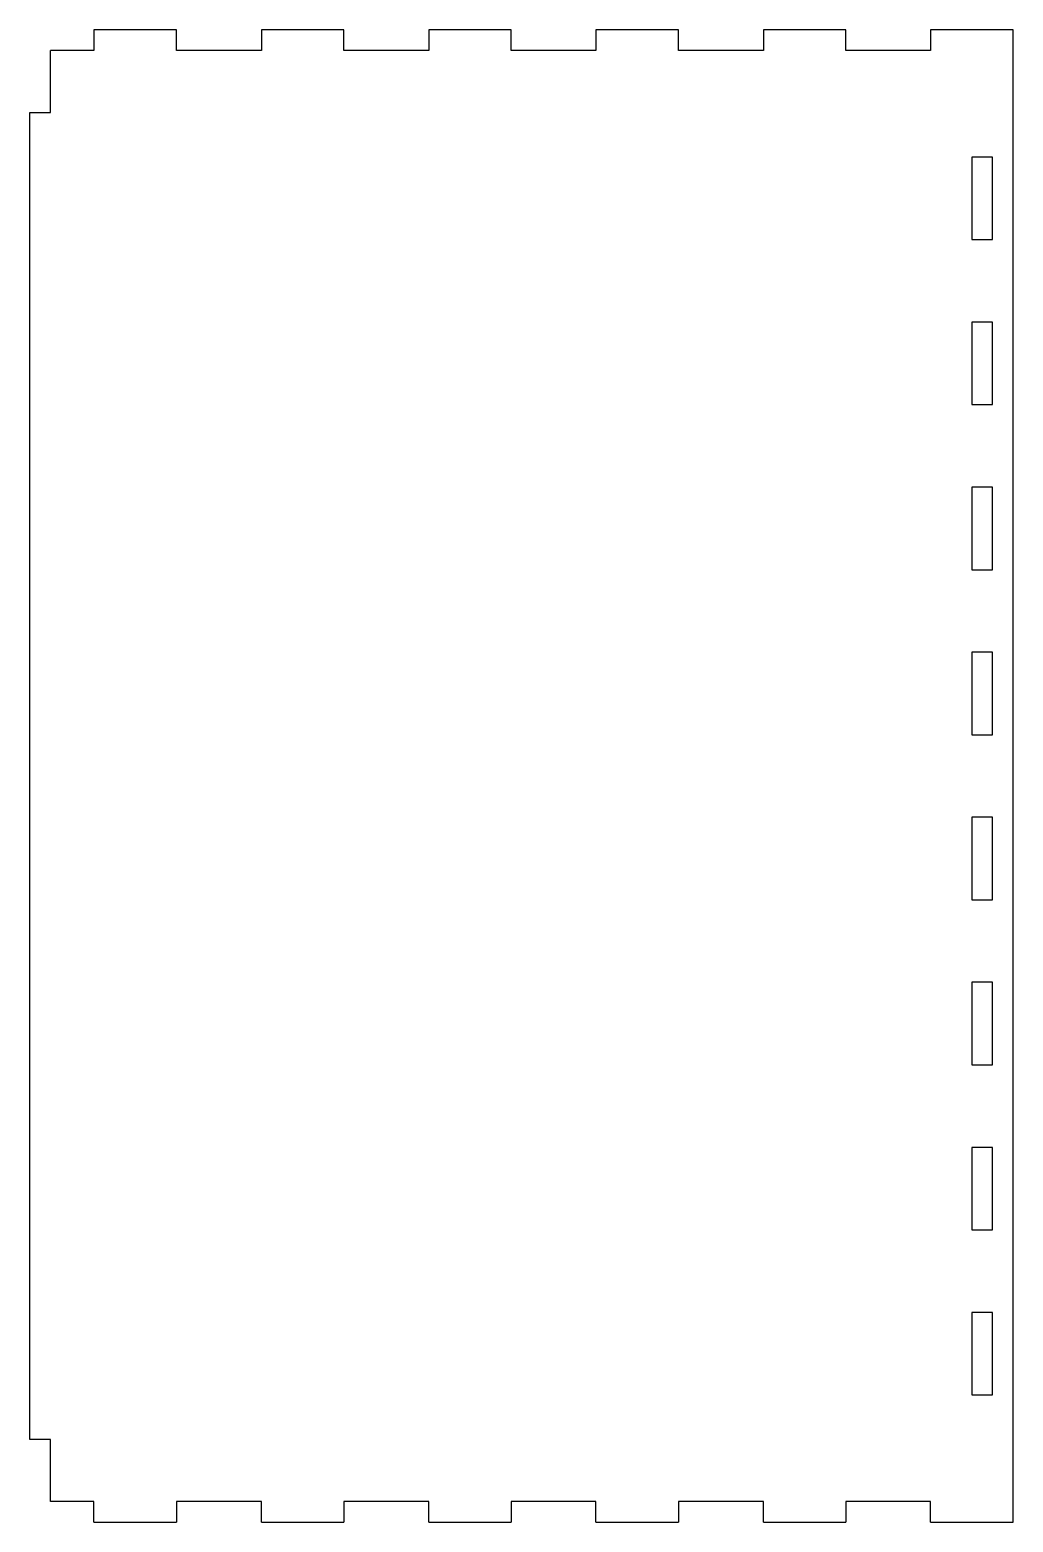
# Model space of a CAD drawing. Header units: millimetres. Extents: x -137 to 6, y -108 to 108.
import ezdxf

# ---------------------------------------------------------------- set-up
doc = ezdxf.new("R2010")
doc.units = ezdxf.units.MM
doc.layers.add('Shape2DView001', color=7, linetype='CONTINUOUS')

msp = doc.modelspace()

# ---------------------------------------------------------------- linework, layer by layer
at = {"layer": 'Shape2DView001'}
for p, q in [((-115.67, 108.5), (-127.67, 108.5)), ((-127.67, 108.5), (-127.67, 105.5)), ((-115.67, 105.5), (-115.67, 108.5)), ((-91.33, 108.5), (-103.33, 108.5)), ((-103.33, 108.5), (-103.33, 105.5)), ((-91.33, 105.5), (-91.33, 108.5)), ((-67, 108.5), (-79, 108.5)), ((-79, 108.5), (-79, 105.5)), ((-67, 105.5), (-67, 108.5)), ((-42.67, 108.5), (-54.67, 108.5)), ((-54.67, 108.5), (-54.67, 105.5)), ((-42.67, 105.5), (-42.67, 108.5)), ((-18.33, 108.5), (-30.33, 108.5)), ((-30.33, 108.5), (-30.33, 105.5)), ((-18.33, 105.5), (-18.33, 108.5)), ((6, 108.5), (-6, 108.5)), ((-6, 108.5), (-6, 105.5)), ((6, -108.5), (6, 108.5)), ((-127.67, 105.5), (-134, 105.5)), ((-134, 96.5), (-134, 105.5)), ((-103.33, 105.5), (-115.67, 105.5)), ((-79, 105.5), (-91.33, 105.5)), ((-54.67, 105.5), (-67, 105.5)), ((-30.33, 105.5), (-42.67, 105.5)), ((-6, 105.5), (-18.33, 105.5)), ((-137, 96.5), (-134, 96.5)), ((-137, -96.5), (-137, 96.5)), ((0, 90), (0, 78)), ((3, 90), (0, 90)), ((3, 78), (3, 90)), ((0, 78), (3, 78)), ((0, 66), (0, 54)), ((3, 66), (0, 66)), ((3, 54), (3, 66)), ((0, 54), (3, 54)), ((0, 42), (0, 30)), ((3, 42), (0, 42)), ((3, 30), (3, 42)), ((0, 30), (3, 30)), ((0, 18), (0, 6)), ((3, 18), (0, 18)), ((3, 6), (3, 18)), ((0, 6), (3, 6)), ((0, -6), (0, -18)), ((3, -6), (0, -6)), ((3, -18), (3, -6)), ((0, -18), (3, -18)), ((0, -30), (0, -42)), ((3, -30), (0, -30)), ((3, -42), (3, -30)), ((0, -42), (3, -42)), ((0, -54), (0, -66)), ((3, -54), (0, -54)), ((3, -66), (3, -54)), ((0, -66), (3, -66)), ((0, -78), (0, -90)), ((3, -78), (0, -78)), ((3, -90), (3, -78)), ((0, -90), (3, -90)), ((-134, -96.5), (-137, -96.5)), ((-134, -105.5), (-134, -96.5)), ((-127.67, -105.5), (-134, -105.5)), ((-127.67, -108.5), (-127.67, -105.5)), ((-115.67, -105.5), (-115.67, -108.5)), ((-103.33, -105.5), (-115.67, -105.5)), ((-103.33, -108.5), (-103.33, -105.5)), ((-91.33, -105.5), (-91.33, -108.5)), ((-79, -105.5), (-91.33, -105.5)), ((-79, -108.5), (-79, -105.5)), ((-67, -105.5), (-67, -108.5)), ((-54.67, -105.5), (-67, -105.5)), ((-54.67, -108.5), (-54.67, -105.5)), ((-42.67, -105.5), (-42.67, -108.5)), ((-30.33, -105.5), (-42.67, -105.5)), ((-30.33, -108.5), (-30.33, -105.5)), ((-18.33, -105.5), (-18.33, -108.5)), ((-6, -105.5), (-18.33, -105.5)), ((-6, -108.5), (-6, -105.5)), ((-127.67, -108.5), (-115.67, -108.5)), ((-103.33, -108.5), (-91.33, -108.5)), ((-79, -108.5), (-67, -108.5)), ((-54.67, -108.5), (-42.67, -108.5)), ((-30.33, -108.5), (-18.33, -108.5)), ((-6, -108.5), (6, -108.5))]:
    msp.add_line(p, q, dxfattribs=at)

doc.saveas('drawing.dxf')
